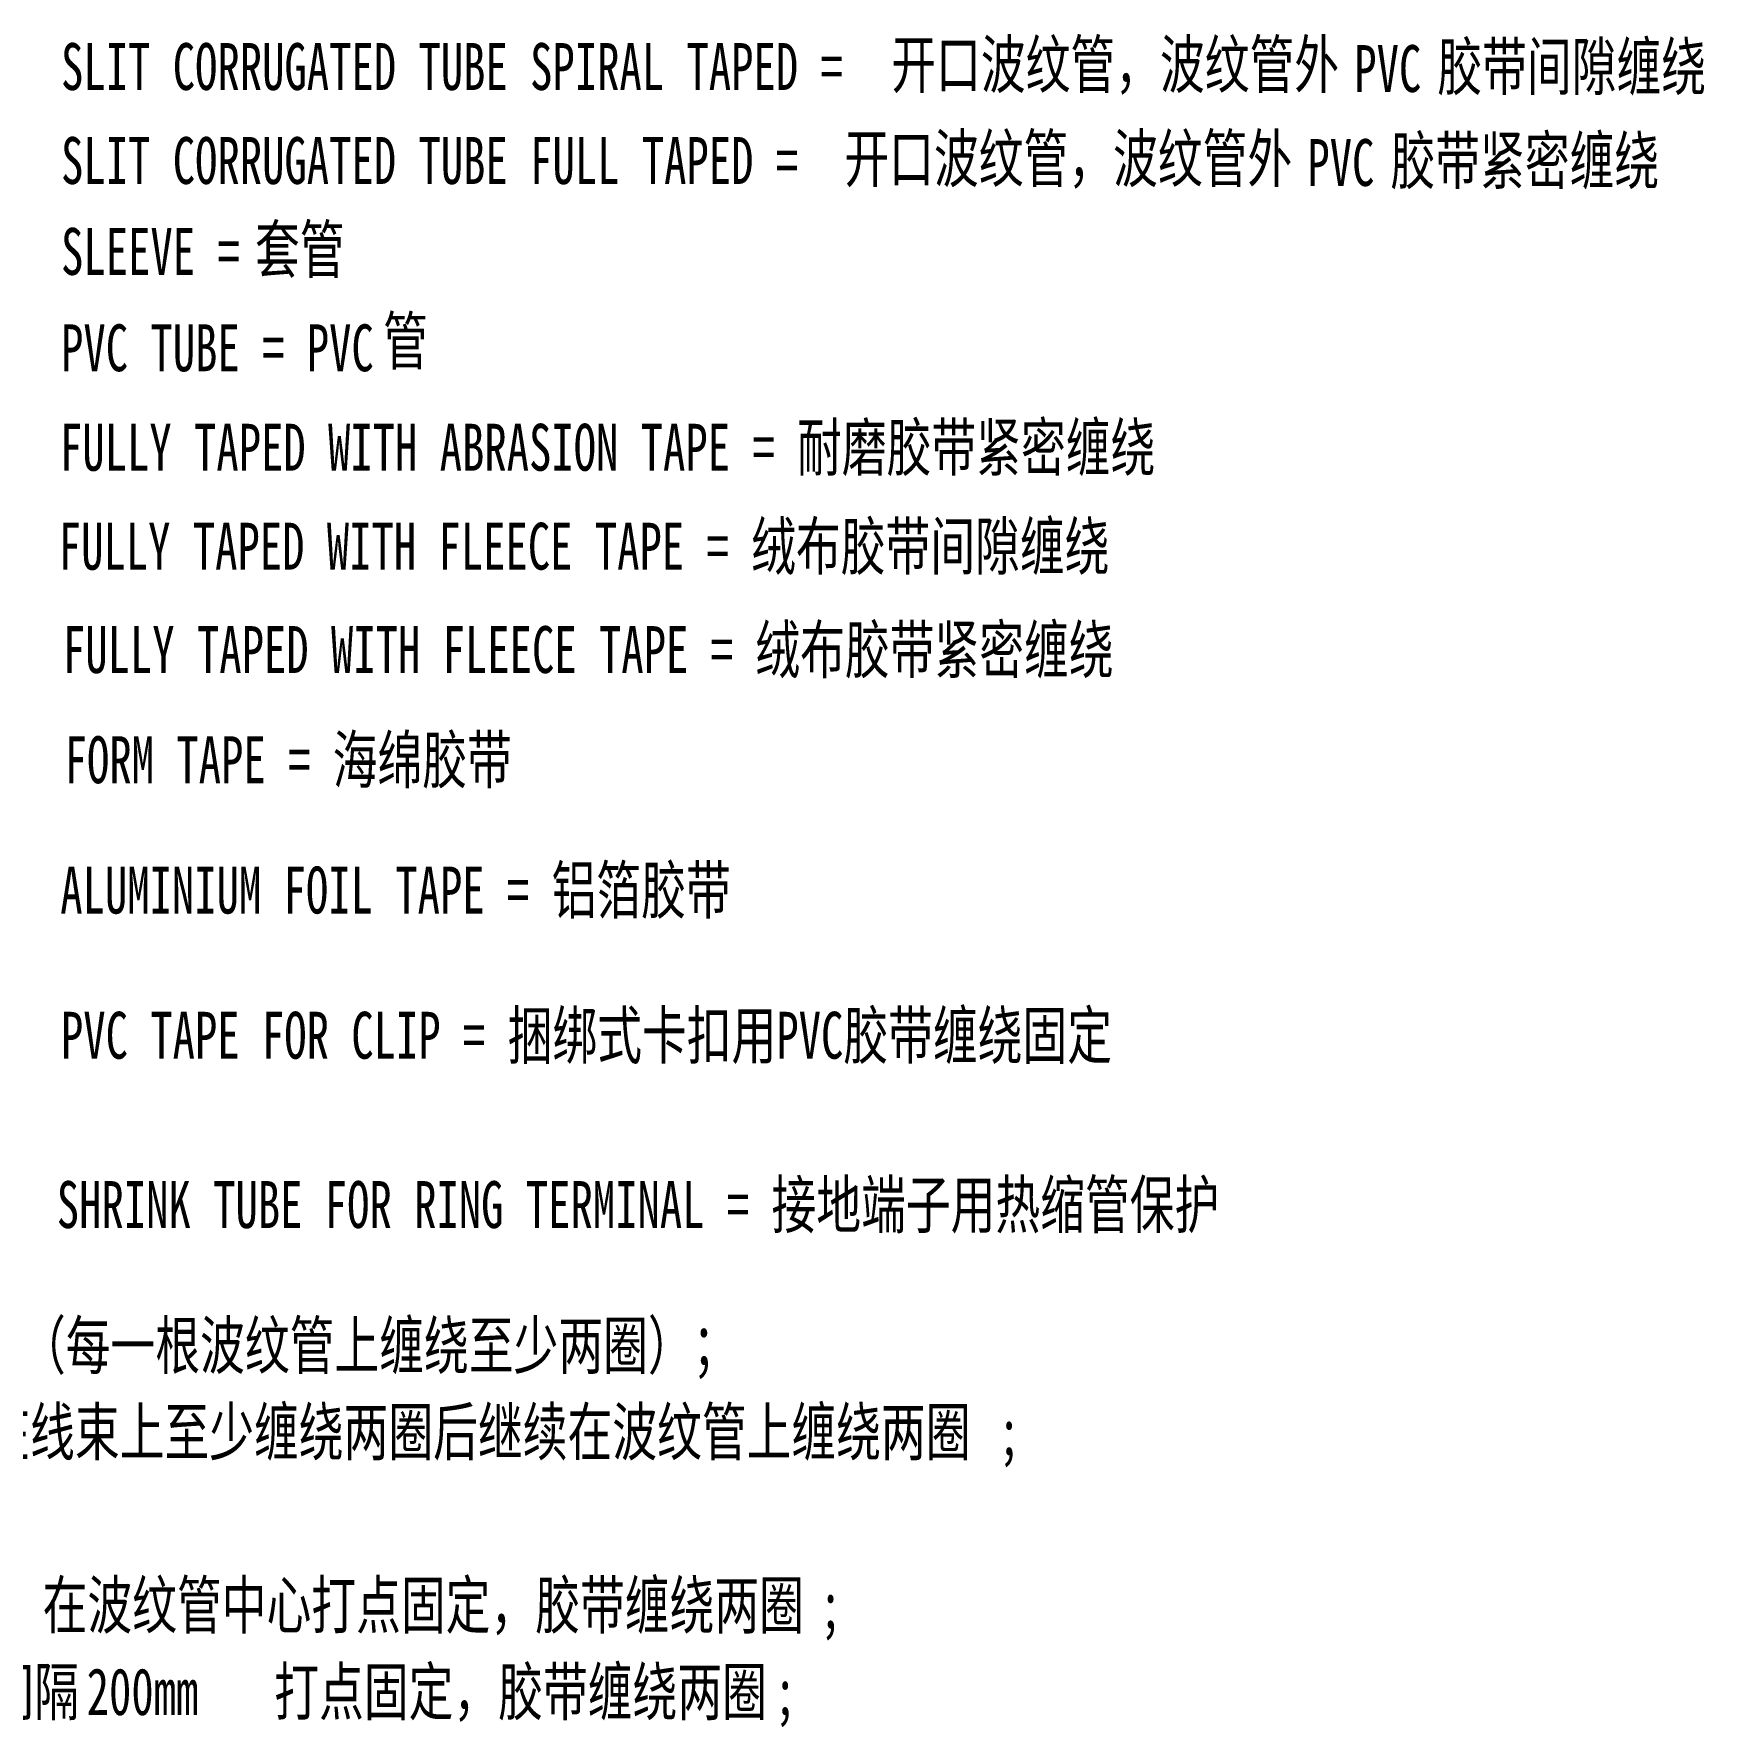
# Model space of a CAD drawing. Header units: inches. Extents: x 47316 to 59086, y 3141 to 11743.
# Drawn here: x 47433.1 to 47557.7, y 8814.5 to 8940.8 of the extents above; entities that cross this region are included whole.
import ezdxf

# ---------------------------------------------------------------- set-up
doc = ezdxf.new("R2010")
doc.units = ezdxf.units.IN
doc.header["$MEASUREMENT"] = 0
doc.styles.get("Standard").update_dxf_attribs({"font": ''})
doc.styles.add('仿宋GB2312', font='仿宋_GB2312.ttf', dxfattribs={"height": 3.5})
doc.styles.get('Standard').set_extended_font_data('SimSun')

msp = doc.modelspace()

# ---------------------------------------------------------------- texts
at = {"color": 0, "lineweight": -3, "style": '仿宋GB2312', "width": 0.7}
for s, p in [('SLIT CORRUGATED TUBE SPIRAL TAPED = ', (47435.11, 8936.62)), ('开口波纹管，波纹管外', (47497.06, 8936.78)), ('PVC', (47531.61, 8936.47)), ('胶带间隙缠绕', (47537.81, 8936.62)), ('开口波纹管，波纹管外', (47493.56, 8929.76)), ('胶带紧密缠绕', (47534.31, 8929.61)), ('SLIT CORRUGATED TUBE FULL TAPED = ', (47435.11, 8929.61)), ('PVC', (47528.11, 8929.46)), ('SLEEVE = ', (47435.11, 8922.83)), ('套管', (47449.58, 8922.98)), ('管', (47459.14, 8916.15)), ('PVC TUBE = PVC', (47435.11, 8915.64)), ('FULLY TAPED WITH ABRASION TAPE = 耐磨胶带紧密缠绕', (47435.03, 8908.22)), ('FULLY TAPED WITH FLEECE TAPE = 绒布胶带间隙缠绕', (47434.94, 8900.84)), ('FULLY TAPED WITH FLEECE TAPE = 绒布胶带紧密缠绕', (47435.25, 8893.13)), ('FORM TAPE = 海绵胶带', (47435.38, 8884.91)), ('ALUMINIUM FOIL TAPE = 铝箔胶带', (47435.05, 8875.19)), ('PVC TAPE FOR CLIP = 捆绑式卡扣用PVC胶带缠绕固定', (47435.1, 8864.36)), ('SHRINK TUBE FOR RING TERMINAL = 接地端子用热缩管保护', (47434.79, 8851.73))]:
    msp.add_text(s, height=3.5, dxfattribs=at).set_placement(p)
at = {"color": 0, "lineweight": -3, "width": 0.7}
for s, p in [('、分支点用胶带缠绕固定，且应一次操作完成（每一根波纹管上缠绕至少两圈）；', (47365.28, 8841.23)), ('需要用胶带固定波纹管，则应在一次操作中先在线束上至少缠绕两圈后继续在波纹管上缠绕两圈', (47362.62, 8834.78)), (';', (47505.02, 8834.78)), ('之间的波纹管，在波纹管中心打点固定，胶带缠绕两圈', (47410.34, 8821.86)), (';', (47491.7, 8821.86)), ('的波纹管，在波纹管上间隔', (47396.34, 8815.4)), ('200mm', (47437.02, 8815.4)), ('打点固定，胶带缠绕两圈', (47451.02, 8815.4)), (';', (47488.31, 8815.4))]:
    msp.add_text(s, height=3.5, dxfattribs=at).set_placement(p)

doc.saveas('drawing.dxf')
